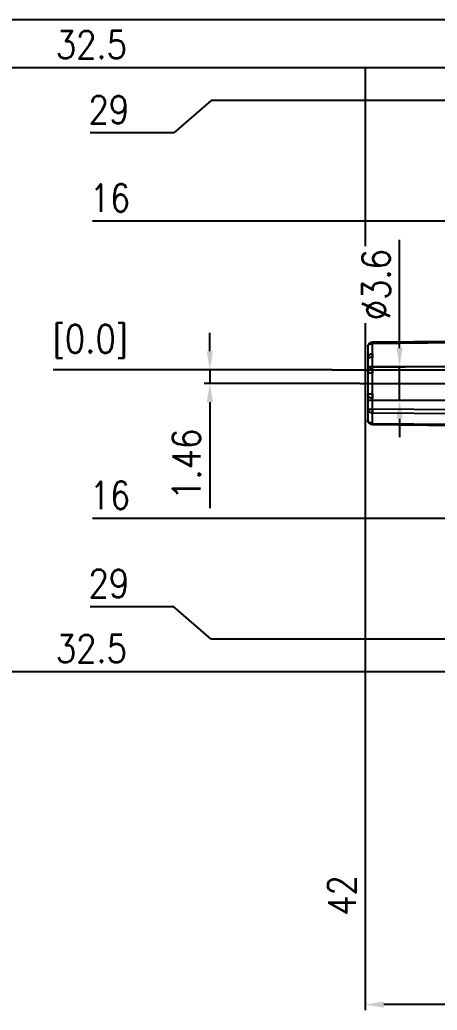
# Model space of a CAD drawing. Header units: millimetres. Extents: x 632 to 3922, y 1402 to 2001.
# Drawn here: x 3657.2 to 3702.1, y 1894.8 to 2001.4 of the extents above; entities that cross this region are included whole.
import ezdxf
from ezdxf.lldxf.tags import DXFTag

# ---------------------------------------------------------------- set-up
doc = ezdxf.new("R2010")
doc.units = ezdxf.units.MM
for name, color, linetype in [('6', 6, 'Continuous'), ('7', 7, 'Continuous'), ('8', 8, 'Continuous'), ('CE', 1, 'CENTER'), ('DIM', 7, 'Continuous'), ('H1', 2, 'HIDDEN'), ('H2', 4, 'HIDDEN'), ('PH', 5, 'PHANTOM')]:
    doc.layers.add(name, color=color, linetype=linetype)
doc.styles.add('SY', font='romans.shx', dxfattribs={"width": 0.85, "height": 3, "bigfont": 'ghs.shx'})
tags = doc.linetypes.add('CENTER', pattern=[2, 1.25, -0.25, 0.25, -0.25]).pattern_tags.tags
tags[10:11] = [DXFTag(74, 4), DXFTag(75, 0), DXFTag(340, '0'), DXFTag(46, 1.0), DXFTag(50, 0.0), DXFTag(44, 0.0), DXFTag(45, 0.0)]
tags[8:9] = [DXFTag(74, 4), DXFTag(75, 0), DXFTag(340, '0'), DXFTag(46, 1.0), DXFTag(50, 0.0), DXFTag(44, 0.0), DXFTag(45, 0.0)]
tags[6:7] = [DXFTag(74, 4), DXFTag(75, 0), DXFTag(340, '0'), DXFTag(46, 1.0), DXFTag(50, 0.0), DXFTag(44, 0.0), DXFTag(45, 0.0)]
tags[4:5] = [DXFTag(74, 4), DXFTag(75, 0), DXFTag(340, '0'), DXFTag(46, 1.0), DXFTag(50, 0.0), DXFTag(44, 0.0), DXFTag(45, 0.0)]
tags = doc.linetypes.add('HIDDEN', pattern=[0.375, 0.25, -0.125]).pattern_tags.tags
tags[6:7] = [DXFTag(74, 4), DXFTag(75, 0), DXFTag(340, '0'), DXFTag(46, 1.0), DXFTag(50, 0.0), DXFTag(44, 0.0), DXFTag(45, 0.0)]
tags[4:5] = [DXFTag(74, 4), DXFTag(75, 0), DXFTag(340, '0'), DXFTag(46, 1.0), DXFTag(50, 0.0), DXFTag(44, 0.0), DXFTag(45, 0.0)]
tags = doc.linetypes.add('PHANTOM', pattern=[2.5, 1.25, -0.25, 0.25, -0.25, 0.25, -0.25]).pattern_tags.tags
tags[14:15] = [DXFTag(74, 4), DXFTag(75, 0), DXFTag(340, '0'), DXFTag(46, 1.0), DXFTag(50, 0.0), DXFTag(44, 0.0), DXFTag(45, 0.0)]
tags[12:13] = [DXFTag(74, 4), DXFTag(75, 0), DXFTag(340, '0'), DXFTag(46, 1.0), DXFTag(50, 0.0), DXFTag(44, 0.0), DXFTag(45, 0.0)]
tags[10:11] = [DXFTag(74, 4), DXFTag(75, 0), DXFTag(340, '0'), DXFTag(46, 1.0), DXFTag(50, 0.0), DXFTag(44, 0.0), DXFTag(45, 0.0)]
tags[8:9] = [DXFTag(74, 4), DXFTag(75, 0), DXFTag(340, '0'), DXFTag(46, 1.0), DXFTag(50, 0.0), DXFTag(44, 0.0), DXFTag(45, 0.0)]
tags[6:7] = [DXFTag(74, 4), DXFTag(75, 0), DXFTag(340, '0'), DXFTag(46, 1.0), DXFTag(50, 0.0), DXFTag(44, 0.0), DXFTag(45, 0.0)]
tags[4:5] = [DXFTag(74, 4), DXFTag(75, 0), DXFTag(340, '0'), DXFTag(46, 1.0), DXFTag(50, 0.0), DXFTag(44, 0.0), DXFTag(45, 0.0)]
doc.dimstyles.new('BaseStyle', dxfattribs={"dimtxt": 3, "dimasz": 2, "dimexe": 0.6, "dimexo": 0, "dimgap": 1, "dimtad": 1, "dimdsep": 46, "dimtxsty": 'SY', "dimcen": 0, "dimclrd": 3, "dimclre": 3, "dimclrt": 7, "dimaunit": 1, "dimazin": 0, "dimtfac": 1, "dimtmove": 0, "dimatfit": 3, "dimfxl": 1, "dimtolj": 1, "dimtzin": 0, "dimarcsym": 0})

# ---------------------------------------------------------------- blocks, each defined once
blk = doc.blocks.new('*D768')
at = {"layer": 'Defpoints', "color": 0}
for p in [(3669.82, 1963.73), (3690.82, 1963.73), (3690.82, 1963.73)]:
    blk.add_point(p, dxfattribs=at)
at = {"layer": 'DIM', "color": 3, "lineweight": -2}
blk.add_line((3690.82, 1963.73), (3660.83, 1963.73), dxfattribs=at)
at = {"layer": 'DIM', "color": 7, "insert": (3664.83, 1966.65), "char_height": 3, "attachment_point": 5, "style": 'SY', "bg_fill": 3, "box_fill_scale": 1.1, "bg_fill_color": 256, "bg_fill_true_color": 13158600, "bg_fill_transparency": 0}
blk.add_mtext('\\A1;{\\H0.8333x;\\C2;[\\H1.2x;0.0\\H0.8333x;]}', dxfattribs=at)
blk = doc.blocks.new('*D769')
at = {"layer": 'Defpoints', "color": 0}
for p in [(3669.82, 1996.23), (3694.38, 1996.23), (3690.82, 1963.73)]:
    blk.add_point(p, dxfattribs=at)
at = {"layer": 'DIM', "color": 3, "lineweight": -2}
blk.add_line((3694.38, 1996.23), (3661.05, 1996.23), dxfattribs=at)
at = {"layer": 'DIM', "color": 7, "insert": (3664.94, 1998.73), "char_height": 3, "attachment_point": 5, "style": 'SY', "bg_fill": 3, "box_fill_scale": 1.1, "bg_fill_color": 256, "bg_fill_true_color": 13158600, "bg_fill_transparency": 0}
blk.add_mtext('\\A1;32.5', dxfattribs=at)
blk = doc.blocks.new('*D770')
at = {"layer": 'Defpoints', "color": 0}
for p in [(3736.38, 1992.73), (3669.82, 1989.23), (3690.82, 1963.73)]:
    blk.add_point(p, dxfattribs=at)
at = {"layer": 'DIM', "color": 3, "lineweight": -2}
for p, q in [((3677.82, 1992.73), (3673.82, 1989.23)), ((3736.38, 1992.73), (3677.82, 1992.73)), ((3673.82, 1989.23), (3664.82, 1989.23))]:
    blk.add_line(p, q, dxfattribs=at)
at = {"layer": 'DIM', "color": 7, "insert": (3666.82, 1991.73), "char_height": 3, "attachment_point": 5, "style": 'SY', "bg_fill": 3, "box_fill_scale": 1.1, "bg_fill_color": 256, "bg_fill_true_color": 13158600, "bg_fill_transparency": 0}
blk.add_mtext('\\A1;29', dxfattribs=at)
blk = doc.blocks.new('*D771')
at = {"layer": 'Defpoints', "color": 0}
for p in [(3669.82, 1979.73), (3751.59, 1979.73), (3690.82, 1963.73)]:
    blk.add_point(p, dxfattribs=at)
at = {"layer": 'DIM', "color": 3, "lineweight": -2}
blk.add_line((3751.59, 1979.73), (3665.06, 1979.73), dxfattribs=at)
at = {"layer": 'DIM', "color": 7, "insert": (3666.94, 1982.23), "char_height": 3, "attachment_point": 5, "style": 'SY', "bg_fill": 3, "box_fill_scale": 1.1, "bg_fill_color": 256, "bg_fill_true_color": 13158600, "bg_fill_transparency": 0}
blk.add_mtext('\\A1;16', dxfattribs=at)
blk = doc.blocks.new('*D772')
at = {"layer": 'Defpoints', "color": 0}
for p in [(3690.82, 1963.73), (3669.82, 1931.23), (3694.38, 1931.23)]:
    blk.add_point(p, dxfattribs=at)
at = {"layer": 'DIM', "color": 3, "lineweight": -2}
blk.add_line((3694.38, 1931.23), (3661.05, 1931.23), dxfattribs=at)
at = {"layer": 'DIM', "color": 7, "insert": (3664.94, 1933.73), "char_height": 3, "attachment_point": 5, "style": 'SY', "bg_fill": 3, "box_fill_scale": 1.1, "bg_fill_color": 256, "bg_fill_true_color": 13158600, "bg_fill_transparency": 0}
blk.add_mtext('\\A1;32.5', dxfattribs=at)
blk = doc.blocks.new('*D773')
at = {"layer": 'Defpoints', "color": 0}
for p in [(3690.82, 1963.73), (3669.82, 1938.23), (3736.38, 1934.73)]:
    blk.add_point(p, dxfattribs=at)
at = {"layer": 'DIM', "color": 3, "lineweight": -2}
for p, q in [((3673.82, 1938.23), (3664.82, 1938.23)), ((3677.82, 1934.73), (3673.82, 1938.23)), ((3736.38, 1934.73), (3677.82, 1934.73))]:
    blk.add_line(p, q, dxfattribs=at)
at = {"layer": 'DIM', "color": 7, "insert": (3666.82, 1940.73), "char_height": 3, "attachment_point": 5, "style": 'SY', "bg_fill": 3, "box_fill_scale": 1.1, "bg_fill_color": 256, "bg_fill_true_color": 13158600, "bg_fill_transparency": 0}
blk.add_mtext('\\A1;29', dxfattribs=at)
blk = doc.blocks.new('*D774')
at = {"layer": 'Defpoints', "color": 0}
for p in [(3690.82, 1963.73), (3669.82, 1947.73), (3751.59, 1947.73)]:
    blk.add_point(p, dxfattribs=at)
at = {"layer": 'DIM', "color": 3, "lineweight": -2}
blk.add_line((3751.59, 1947.73), (3665.06, 1947.73), dxfattribs=at)
at = {"layer": 'DIM', "color": 7, "insert": (3666.94, 1950.23), "char_height": 3, "attachment_point": 5, "style": 'SY', "bg_fill": 3, "box_fill_scale": 1.1, "bg_fill_color": 256, "bg_fill_true_color": 13158600, "bg_fill_transparency": 0}
blk.add_mtext('\\A1;16', dxfattribs=at)
blk = doc.blocks.new('*D775')
at = {"layer": 'Defpoints', "color": 0}
for p in [(3690.82, 1963.73), (3677.68, 1962.27), (3693.84, 1962.27)]:
    blk.add_point(p, dxfattribs=at)
at = {"layer": 'DIM', "color": 3, "lineweight": -2}
for p, q in [((3677.68, 1965.73), (3677.68, 1967.73)), ((3690.82, 1963.73), (3677.08, 1963.73)), ((3677.68, 1963.73), (3677.68, 1962.27)), ((3693.84, 1962.27), (3677.08, 1962.27)), ((3677.68, 1960.27), (3677.68, 1948.86))]:
    blk.add_line(p, q, dxfattribs=at)
at = {"layer": 'DIM', "color": 3}
for points in [[(3677.35, 1965.73), (3678.02, 1965.73), (3677.68, 1963.73)], [(3678.02, 1960.27), (3677.35, 1960.27), (3677.68, 1962.27)]]:
    blk.add_solid(points, dxfattribs=at)
at = {"layer": 'DIM', "color": 7, "insert": (3675.18, 1953.57), "char_height": 3, "attachment_point": 5, "rotation": 90, "style": 'SY', "bg_fill": 3, "box_fill_scale": 1.1, "bg_fill_color": 256, "bg_fill_true_color": 13158600, "bg_fill_transparency": 0}
blk.add_mtext('\\A1;1.46', dxfattribs=at)
blk = doc.blocks.new('*D776')
at = {"layer": 'Defpoints', "color": 0}
for p in [(3694.7, 1964.07), (3698.07, 1964.07), (3694.7, 1960.47)]:
    blk.add_point(p, dxfattribs=at)
at = {"layer": 'DIM', "color": 3, "lineweight": -2}
for p, q in [((3698.07, 1966.07), (3698.07, 1977.72)), ((3694.7, 1964.07), (3698.67, 1964.07)), ((3698.07, 1960.47), (3698.07, 1964.07)), ((3694.7, 1960.47), (3698.67, 1960.47)), ((3698.07, 1958.47), (3698.07, 1956.47))]:
    blk.add_line(p, q, dxfattribs=at)
at = {"layer": 'DIM', "color": 3}
for points in [[(3697.74, 1966.07), (3698.4, 1966.07), (3698.07, 1964.07)], [(3698.4, 1958.47), (3697.74, 1958.47), (3698.07, 1960.47)]]:
    blk.add_solid(points, dxfattribs=at)
at = {"layer": 'DIM', "color": 7, "insert": (3695.57, 1972.9), "char_height": 3, "attachment_point": 5, "rotation": 90, "style": 'SY', "bg_fill": 3, "box_fill_scale": 1.1, "bg_fill_color": 256, "bg_fill_true_color": 13158600, "bg_fill_transparency": 0}
blk.add_mtext('\\A1;%%c3.6', dxfattribs=at)
blk = doc.blocks.new('*D779')
at = {"layer": 'Defpoints', "color": 0}
for p in [(3694.38, 1931.23), (3736.38, 1931.23), (3694.38, 1910.23)]:
    blk.add_point(p, dxfattribs=at)
at = {"layer": 'DIM', "color": 3, "lineweight": -2}
blk.add_line((3694.38, 1931.23), (3694.38, 1905.1), dxfattribs=at)
at = {"layer": 'DIM', "color": 7, "insert": (3691.88, 1907.16), "char_height": 3, "attachment_point": 5, "rotation": 90, "style": 'SY', "bg_fill": 3, "box_fill_scale": 1.1, "bg_fill_color": 256, "bg_fill_true_color": 13158600, "bg_fill_transparency": 0}
blk.add_mtext('\\A1;42', dxfattribs=at)
blk = doc.blocks.new('*D784')
at = {"layer": 'Defpoints', "color": 0}
for p in [(3694.38, 1931.23), (3831.38, 1931.23), (3694.38, 1895.42)]:
    blk.add_point(p, dxfattribs=at)
at = {"layer": 'DIM', "color": 3, "lineweight": -2}
for p, q in [((3694.38, 1931.23), (3694.38, 1894.82)), ((3831.38, 1931.23), (3831.38, 1894.82)), ((3766.97, 1901.42), (3758.78, 1901.42)), ((3758.78, 1896.42), (3766.97, 1896.42)), ((3829.38, 1895.42), (3696.38, 1895.42))]:
    blk.add_line(p, q, dxfattribs=at)
at = {"layer": 'DIM', "color": 3}
for points in [[(3696.38, 1895.75), (3696.38, 1895.08), (3694.38, 1895.42)], [(3829.38, 1895.08), (3829.38, 1895.75), (3831.38, 1895.42)]]:
    blk.add_solid(points, dxfattribs=at)
at = {"layer": 'DIM', "color": 7, "insert": (3762.88, 1898.92), "char_height": 3, "attachment_point": 5, "style": 'SY', "bg_fill": 3, "box_fill_scale": 1.1, "bg_fill_color": 256, "bg_fill_true_color": 13158600, "bg_fill_transparency": 0}
blk.add_mtext('\\A1;137', dxfattribs=at)
at = {"layer": 'DIM', "color": 3, "lineweight": -2}
for p, q in [((3758.78, 1901.42), (3758.78, 1896.42)), ((3766.97, 1896.42), (3766.97, 1901.42))]:
    blk.add_line(p, q, dxfattribs=at)
blk = doc.blocks.new('*D785')
at = {"layer": 'Defpoints', "color": 0}
for p in [(3694.38, 1996.23), (3651.28, 1931.23), (3694.38, 1931.23)]:
    blk.add_point(p, dxfattribs=at)
at = {"layer": 'DIM', "color": 3, "lineweight": -2}
for p, q in [((3694.38, 1996.23), (3650.68, 1996.23)), ((3651.28, 1994.23), (3651.28, 1933.23)), ((3645.28, 1966.73), (3645.28, 1960.72)), ((3650.28, 1960.72), (3650.28, 1966.73)), ((3694.38, 1931.23), (3650.68, 1931.23))]:
    blk.add_line(p, q, dxfattribs=at)
at = {"layer": 'DIM', "color": 3}
for points in [[(3651.62, 1994.23), (3650.95, 1994.23), (3651.28, 1996.23)], [(3650.95, 1933.23), (3651.62, 1933.23), (3651.28, 1931.23)]]:
    blk.add_solid(points, dxfattribs=at)
at = {"layer": 'DIM', "color": 7, "insert": (3647.78, 1963.73), "char_height": 3, "attachment_point": 5, "rotation": 90, "style": 'SY', "bg_fill": 3, "box_fill_scale": 1.1, "bg_fill_color": 256, "bg_fill_true_color": 13158600, "bg_fill_transparency": 0}
blk.add_mtext('\\A1;65', dxfattribs=at)
at = {"layer": 'DIM', "color": 3, "lineweight": -2}
for p, q in [((3650.28, 1966.73), (3645.28, 1966.73)), ((3645.28, 1960.72), (3650.28, 1960.72))]:
    blk.add_line(p, q, dxfattribs=at)
blk = doc.blocks.new('A$C425363C5')
blk.add_line((411, 288), (9, 288))

msp = doc.modelspace()

# ---------------------------------------------------------------- linework, layer by layer
at = {"layer": '7'}
for p, q in [((3704.087, 1966.787), (3695.147, 1966.699)), ((3694.65, 1966.197), (3694.65, 1963.512)), ((3694.65, 1963.512), (3694.65, 1959.587)), ((3694.65, 1959.587), (3694.65, 1958.347)), ((3695.147, 1957.845), (3704.087, 1957.757))]:
    msp.add_line(p, q, dxfattribs=at)
for centre, start, end in [((3695.152, 1966.197), 90.56473, 180), ((3695.152, 1958.347), 180, 269.43527)]:
    msp.add_arc(centre, 0.502, start, end, dxfattribs=at)
at = {"layer": '8'}
for p, q in [((3695.148, 1966.57), (3704.087, 1966.658)), ((3695.148, 1963.885), (3695.148, 1966.57)), ((3695.148, 1959.482), (3695.148, 1963.407)), ((3704.087, 1959.422), (3695.148, 1959.482)), ((3695.148, 1959.109), (3704.087, 1959.049)), ((3695.148, 1957.869), (3695.148, 1959.109)), ((3704.087, 1957.781), (3695.148, 1957.869))]:
    msp.add_line(p, q, dxfattribs=at)
for points in [[(3694.65, 1966.197, 0), (3694.658, 1966.262, 0), (3694.68, 1966.324, 0), (3694.717, 1966.383, 0), (3694.767, 1966.437, 0), (3694.829, 1966.483, 0), (3694.901, 1966.52, 0), (3694.98, 1966.547, 0), (3695.065, 1966.564, 0), (3695.148, 1966.57, 0)], [(3695.148, 1966.57, 0), (3695.147, 1966.622, 0), (3695.147, 1966.662, 0), (3695.147, 1966.688, 0), (3695.147, 1966.698, 0), (3695.147, 1966.699, 0)], [(3694.65, 1963.512, 0), (3694.658, 1963.577, 0), (3694.68, 1963.639, 0), (3694.717, 1963.698, 0), (3694.767, 1963.752, 0), (3694.829, 1963.798, 0), (3694.901, 1963.835, 0), (3694.98, 1963.862, 0), (3695.065, 1963.879, 0), (3695.148, 1963.885, 0)], [(3694.65, 1963.512, 0), (3694.658, 1963.494, 0), (3694.68, 1963.476, 0), (3694.717, 1963.46, 0), (3694.767, 1963.445, 0), (3694.829, 1963.432, 0), (3694.901, 1963.421, 0), (3694.98, 1963.414, 0), (3695.065, 1963.409, 0), (3695.148, 1963.407, 0)], [(3695.148, 1963.407, 0), (3695.147, 1963.494, 0), (3695.147, 1963.582, 0), (3695.147, 1963.667, 0), (3695.147, 1963.747, 0), (3695.147, 1963.821, 0), (3695.148, 1963.885, 0)], [(3694.65, 1959.587, 0), (3694.658, 1959.569, 0), (3694.68, 1959.551, 0), (3694.717, 1959.535, 0), (3694.767, 1959.52, 0), (3694.829, 1959.507, 0), (3694.901, 1959.496, 0), (3694.98, 1959.489, 0), (3695.065, 1959.484, 0), (3695.148, 1959.482, 0)], [(3694.65, 1959.587, 0), (3694.658, 1959.504, 0), (3694.68, 1959.423, 0), (3694.717, 1959.348, 0), (3694.767, 1959.28, 0), (3694.829, 1959.221, 0), (3694.901, 1959.173, 0), (3694.98, 1959.138, 0), (3695.065, 1959.117, 0), (3695.148, 1959.109, 0)], [(3695.148, 1959.109, 0), (3695.147, 1959.144, 0), (3695.147, 1959.191, 0), (3695.147, 1959.251, 0), (3695.147, 1959.321, 0), (3695.147, 1959.399, 0), (3695.148, 1959.482, 0)], [(3695.148, 1957.869, 0), (3695.06, 1957.877, 0), (3694.976, 1957.9, 0), (3694.897, 1957.935, 0), (3694.826, 1957.984, 0), (3694.765, 1958.043, 0), (3694.715, 1958.112, 0), (3694.679, 1958.187, 0), (3694.657, 1958.268, 0), (3694.65, 1958.347, 0)], [(3695.147, 1957.845, 0), (3695.147, 1957.852, 0), (3695.148, 1957.869, 0)]]:
    msp.add_polyline3d(points, dxfattribs=at)
at = {"layer": 'CE'}
for p, q in [((3690.824, 1963.728), (3775.378, 1963.728)), ((3693.842, 1962.272), (3752.552, 1962.272))]:
    msp.add_line(p, q, dxfattribs=at)
at = {"layer": 'H1'}
for p, q in [((3704.087, 1966.762), (3695.148, 1966.674)), ((3695.148, 1966.674), (3695.148, 1966.57)), ((3694.7, 1965.032), (3694.65, 1965.033)), ((3694.7, 1959.512), (3694.7, 1965.032)), ((3695.148, 1963.885), (3695.148, 1963.407)), ((3694.65, 1959.511), (3694.7, 1959.512)), ((3695.148, 1959.482), (3695.148, 1959.109)), ((3695.148, 1957.974), (3704.087, 1957.886))]:
    msp.add_line(p, q, dxfattribs=at)
for points in [[(3694.65, 1966.197, 0), (3694.658, 1966.28, 0), (3694.68, 1966.36, 0), (3694.717, 1966.435, 0), (3694.767, 1966.504, 0), (3694.829, 1966.562, 0), (3694.901, 1966.61, 0), (3694.98, 1966.645, 0), (3695.065, 1966.667, 0), (3695.148, 1966.674, 0)], [(3695.147, 1966.699, 0), (3695.147, 1966.691, 0), (3695.148, 1966.674, 0)], [(3695.148, 1965.434, 0), (3695.06, 1965.426, 0), (3694.976, 1965.404, 0), (3694.897, 1965.368, 0), (3694.826, 1965.32, 0), (3694.765, 1965.26, 0), (3694.715, 1965.192, 0), (3694.679, 1965.116, 0), (3694.657, 1965.036, 0), (3694.65, 1964.957, 0)], [(3695.148, 1965.061, 0), (3695.06, 1965.059, 0), (3694.976, 1965.055, 0), (3694.897, 1965.047, 0), (3694.826, 1965.036, 0), (3694.765, 1965.023, 0), (3694.715, 1965.008, 0), (3694.679, 1964.992, 0), (3694.657, 1964.974, 0), (3694.65, 1964.957, 0)], [(3695.148, 1965.434, 0), (3695.147, 1965.4, 0), (3695.147, 1965.352, 0), (3695.147, 1965.293, 0), (3695.147, 1965.223, 0), (3695.147, 1965.145, 0), (3695.148, 1965.061, 0)], [(3695.148, 1961.136, 0), (3695.06, 1961.134, 0), (3694.976, 1961.13, 0), (3694.897, 1961.122, 0), (3694.826, 1961.111, 0), (3694.765, 1961.098, 0), (3694.715, 1961.083, 0), (3694.679, 1961.067, 0), (3694.657, 1961.049, 0), (3694.65, 1961.032, 0)], [(3695.148, 1960.659, 0), (3695.06, 1960.665, 0), (3694.976, 1960.682, 0), (3694.897, 1960.71, 0), (3694.826, 1960.748, 0), (3694.765, 1960.794, 0), (3694.715, 1960.848, 0), (3694.679, 1960.907, 0), (3694.657, 1960.97, 0), (3694.65, 1961.032, 0)], [(3695.148, 1961.136, 0), (3695.147, 1961.049, 0), (3695.147, 1960.962, 0), (3695.147, 1960.877, 0), (3695.147, 1960.796, 0), (3695.147, 1960.723, 0), (3695.148, 1960.659, 0)], [(3695.148, 1957.974, 0), (3695.06, 1957.98, 0), (3694.976, 1957.997, 0), (3694.897, 1958.025, 0), (3694.826, 1958.063, 0), (3694.765, 1958.109, 0), (3694.715, 1958.163, 0), (3694.679, 1958.222, 0), (3694.657, 1958.285, 0), (3694.65, 1958.347, 0)], [(3695.148, 1957.974, 0), (3695.147, 1957.921, 0), (3695.147, 1957.881, 0), (3695.147, 1957.856, 0), (3695.147, 1957.845, 0), (3695.147, 1957.845, 0)]]:
    msp.add_polyline3d(points, dxfattribs=at)
at = {"layer": 'H2'}
for p, q in [((3704.087, 1964.072), (3694.7, 1964.072)), ((3694.7, 1960.472), (3704.087, 1960.472))]:
    msp.add_line(p, q, dxfattribs=at)
at = {"layer": 'PH'}
for p, q in [((3694.378, 1996.228), (3694.378, 1931.228)), ((3736.378, 1996.228), (3694.378, 1996.228)), ((3736.378, 1931.228), (3694.378, 1931.228))]:
    msp.add_line(p, q, dxfattribs=at)

# ---------------------------------------------------------------- next in the draw order: dimensions: what is measured, and where the dimension line sits
at = {"layer": 'DIM'}
dim = msp.add_ordinate_dim(feature_location=(3690.824, 1963.728), offset=(-21, 0), dtype=0, origin=(3690.824, 1963.728), text='{\\H0.8333x;\\C2;[\\H1.2x;0.0\\H0.8333x;]}', dimstyle='BaseStyle', override={"dimtfill": 1}, dxfattribs=at)
dim.commit()
dim.dimension.update_dxf_attribs({"geometry": '*D768', "text_midpoint": (3664.827, 1966.645)})

# ---------------------------------------------------------------- next in the draw order: dimensions: what is measured, and where the dimension line sits
dim = msp.add_ordinate_dim(feature_location=(3694.378, 1996.228), offset=(-24.554, 0), dtype=0, origin=(3690.824, 1963.728), dimstyle='BaseStyle', override={"dimtfill": 1}, dxfattribs=at)
dim.commit()
dim.dimension.update_dxf_attribs({"geometry": '*D769', "text_midpoint": (3664.938, 1998.728)})

# ---------------------------------------------------------------- next in the draw order: dimensions: what is measured, and where the dimension line sits
dim = msp.add_ordinate_dim(feature_location=(3736.378, 1992.728), offset=(-66.554, -3.5), dtype=0, origin=(3690.824, 1963.728), dimstyle='BaseStyle', override={"dimtfill": 1}, dxfattribs=at)
dim.commit()
dim.dimension.update_dxf_attribs({"geometry": '*D770', "text_midpoint": (3666.82, 1991.728)})

# ---------------------------------------------------------------- next in the draw order: dimensions: what is measured, and where the dimension line sits
dim = msp.add_ordinate_dim(feature_location=(3751.588, 1979.728), offset=(-81.764, 0), dtype=0, origin=(3690.824, 1963.728), dimstyle='BaseStyle', override={"dimtfill": 1}, dxfattribs=at)
dim.commit()
dim.dimension.update_dxf_attribs({"geometry": '*D771', "text_midpoint": (3666.942, 1982.228)})

# ---------------------------------------------------------------- next in the draw order: dimensions: what is measured, and where the dimension line sits
dim = msp.add_ordinate_dim(feature_location=(3694.378, 1931.228), offset=(-24.554, 0), dtype=0, origin=(3690.824, 1963.728), dimstyle='BaseStyle', override={"dimtfill": 1}, dxfattribs=at)
dim.commit()
dim.dimension.update_dxf_attribs({"geometry": '*D772', "text_midpoint": (3664.938, 1933.728)})

# ---------------------------------------------------------------- next in the draw order: dimensions: what is measured, and where the dimension line sits
for feature_location, offset, dtype, origin, picture, middle in [((3736.378, 1934.728), (-66.554, 3.5), 0, (3690.824, 1963.728), '*D773', (3666.82, 1940.728)), ((3694.378, 1931.228), (0, -21), 1, (3736.378, 1931.228), '*D779', (3691.878, 1907.164))]:
    dim = msp.add_ordinate_dim(feature_location=feature_location, offset=offset, dtype=dtype, origin=origin, dimstyle='BaseStyle', override={"dimtfill": 1}, dxfattribs=at)
    dim.commit()
    dim.dimension.update_dxf_attribs({"geometry": picture, "text_midpoint": middle})

# ---------------------------------------------------------------- next in the draw order: dimensions: what is measured, and where the dimension line sits
dim = msp.add_ordinate_dim(feature_location=(3751.588, 1947.728), offset=(-81.764, 0), dtype=0, origin=(3690.824, 1963.728), dimstyle='BaseStyle', override={"dimtfill": 1}, dxfattribs=at)
dim.commit()
dim.dimension.update_dxf_attribs({"geometry": '*D774', "text_midpoint": (3666.942, 1950.228)})
dim = msp.add_linear_dim(base=(3694.378, 1895.415), p1=(3831.378, 1931.228), p2=(3694.378, 1931.228), dimstyle='BaseStyle', override={"dimgap": -1, "dimtfill": 1}, dxfattribs=at)
dim.commit()
dim.dimension.update_dxf_attribs({"geometry": '*D784', "text_midpoint": (3762.878, 1898.915)})

# ---------------------------------------------------------------- next in the draw order: dimensions: what is measured, and where the dimension line sits
dim = msp.add_linear_dim(base=(3677.682, 1962.272), p1=(3690.824, 1963.728), p2=(3693.842, 1962.272), angle=270, dimstyle='BaseStyle', override={"dimtfill": 1}, dxfattribs=at)
dim.commit()
dim.dimension.update_dxf_attribs({"geometry": '*D775', "text_midpoint": (3675.182, 1953.568)})

# ---------------------------------------------------------------- next in the draw order: dimensions: what is measured, and where the dimension line sits
dim = msp.add_linear_dim(base=(3698.069, 1964.072), p1=(3694.7, 1960.472), p2=(3694.7, 1964.072), angle=270, text='%%c<>', dimstyle='BaseStyle', override={"dimtfill": 1}, dxfattribs=at)
dim.commit()
dim.dimension.update_dxf_attribs({"geometry": '*D776', "text_midpoint": (3695.569, 1972.897)})

# ---------------------------------------------------------------- next in the draw order: dimensions: what is measured, and where the dimension line sits
dim = msp.add_linear_dim(base=(3651.283, 1931.228), p1=(3694.378, 1996.228), p2=(3694.378, 1931.228), angle=270, dimstyle='BaseStyle', override={"dimgap": -1, "dimtfill": 1}, dxfattribs=at)
dim.commit()
dim.dimension.update_dxf_attribs({"geometry": '*D785', "text_midpoint": (3647.783, 1963.728)})

# ---------------------------------------------------------------- next in the draw order: block references
at = {"layer": '6'}
msp.add_blockref('A$C425363C5', (3510.952, 1713.404), dxfattribs=at)

doc.saveas('drawing.dxf')
